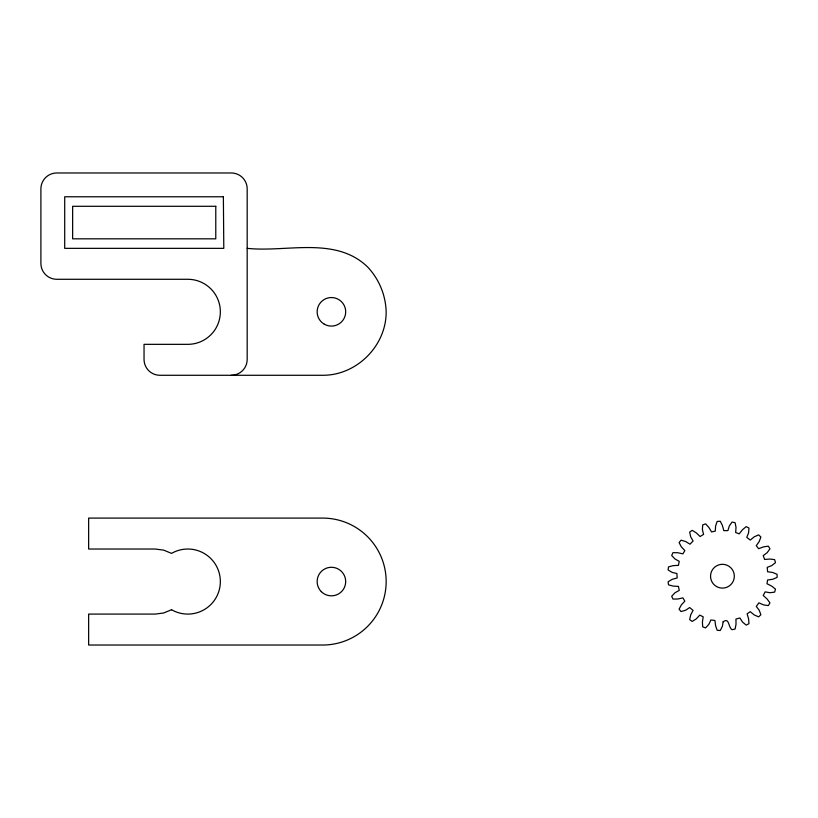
<?xml version="1.0" encoding="UTF-8"?>
<svg xmlns="http://www.w3.org/2000/svg" width="818" height="818" viewBox="0 0 818 818"><rect width="100%" height="100%" fill="white"/><g stroke="black" fill="none" stroke-linecap="round" stroke-linejoin="round"><path stroke-width="1.23" d="M247.179 248.345C286.597 252.568 335.431 235.86 367.568 266.934C379.071 279.112 385.677 295.063 386.157 311.811C386.372 345.779 356.658 375.493 322.691 375.278L159.909 375.278A15.869 15.869 0 0 1 144.04 359.419L144.04 344.337L187.813 344.337A32.526 32.526 0 0 0 220.349 311.811A32.526 32.526 0 0 0 187.813 279.286L56.769 279.286A15.869 15.869 0 0 1 40.9 263.416L40.9 188.835A15.869 15.869 0 0 1 56.769 172.976L231.31 172.976A15.869 15.869 0 0 1 247.179 188.835L247.179 359.419A15.869 15.869 0 0 1 231.31 375.278M723.132 621.792L722.427 626.22L720.269 630.504L717.161 630.3L715.607 625.75L714.942 620.494L710.893 619.972L708.848 624.349L705.607 627.897L702.682 626.854L702.406 622.058L703.183 616.813L699.768 615.126L696.271 618.878L692.202 621.424L689.656 619.625L690.689 614.931L693.05 610.392L689.666 607.549L685.637 610.228L681.026 611.567L679.073 609.165L681.322 604.921L684.83 601.179L682.918 597.886L677.744 599.021L672.938 599.073L671.701 596.22L675.014 592.743L679.237 590.412L678.439 586.404L673.153 586.097L668.51 584.86L668.091 581.772L672.222 579.328L677.161 577.948L676.915 573.53L672.222 572.426L668.091 569.972L668.51 566.894L673.153 565.647L678.439 565.34L679.237 561.342L675.014 559.001L671.701 555.524L672.938 552.671L677.744 552.723L682.918 553.858L684.83 550.565L681.322 546.833L679.073 542.59L681.026 540.177L685.637 541.526L690.014 544.195L693.081 541.005L690.689 536.812L689.656 532.119L692.202 530.33L696.271 532.866L700.106 536.526L703.582 534.379L702.406 529.696L702.682 524.9L705.607 523.857L708.848 527.405L711.558 531.956L715.269 531.107L715.607 525.994L717.161 521.455L720.269 521.24L722.427 525.534L723.807 530.647L727.887 530.616L729.319 526.005L732.038 522.048L735.085 522.682L736.016 527.395L735.658 532.508L739.216 533.847L742.519 529.706L746.21 526.628L748.971 528.06L748.593 532.855L746.783 537.334L750.259 540.074L754.227 536.833L758.613 534.87L760.883 536.997L759.227 541.496L756.261 545.688L758.613 548.684L763.583 546.853L768.337 546.148L769.953 548.806L767.141 552.702L763.266 555.586L764.605 559.451L769.891 559.031L774.656 559.635L775.495 562.62L771.732 565.616L767.223 567.355L767.591 571.762L772.673 572.457L777.1 574.318L777.1 577.426L772.673 579.297L767.591 579.982L766.998 583.745L771.732 586.128L775.495 589.124L774.656 592.12L769.891 592.723L765.137 591.864L763.225 595.473L767.141 599.052L769.953 602.948L768.337 605.596L763.583 604.891L758.889 602.846L756.282 606.424L759.227 610.248L760.883 614.758L758.613 616.874L754.227 614.921L750.259 611.68L747.11 613.807L748.593 618.899L748.971 623.684L746.21 625.116L742.519 622.048L739.901 617.989L735.955 619.052L736.016 624.359L735.085 629.073L732.038 629.707C728.153 627.334 729.482 616.997 723.132 621.792M171.555 609.727L163.702 612.979L155.287 614.083L88.641 614.083L88.641 645.024L322.691 645.024A63.467 63.467 0 0 0 386.157 581.557A63.467 63.467 0 0 0 322.691 518.091L88.641 518.091L88.641 549.031L155.287 549.031L163.702 550.136L171.555 553.387A32.526 32.526 0 0 1 220.349 581.557A32.526 32.526 0 0 1 171.555 609.727M223.375 196.77L64.704 196.77L64.704 248.345L223.795 248.345L223.375 196.77M215.778 206.289L72.638 206.289L72.638 238.825L215.778 238.825L215.778 206.289M321.321 591.659A14.284 14.284 0 0 0 345.206 585.259A14.284 14.284 0 0 0 327.721 567.764A14.284 14.284 0 0 0 321.321 591.659M324.276 324.184A14.284 14.284 0 0 0 345.697 311.811A14.284 14.284 0 0 0 324.276 299.449A14.284 14.284 0 0 0 324.276 324.184M716.486 586.516A11.902 11.902 0 0 0 734.339 576.209A11.902 11.902 0 0 0 716.486 565.903A11.902 11.902 0 0 0 716.486 586.516"/></g></svg>
